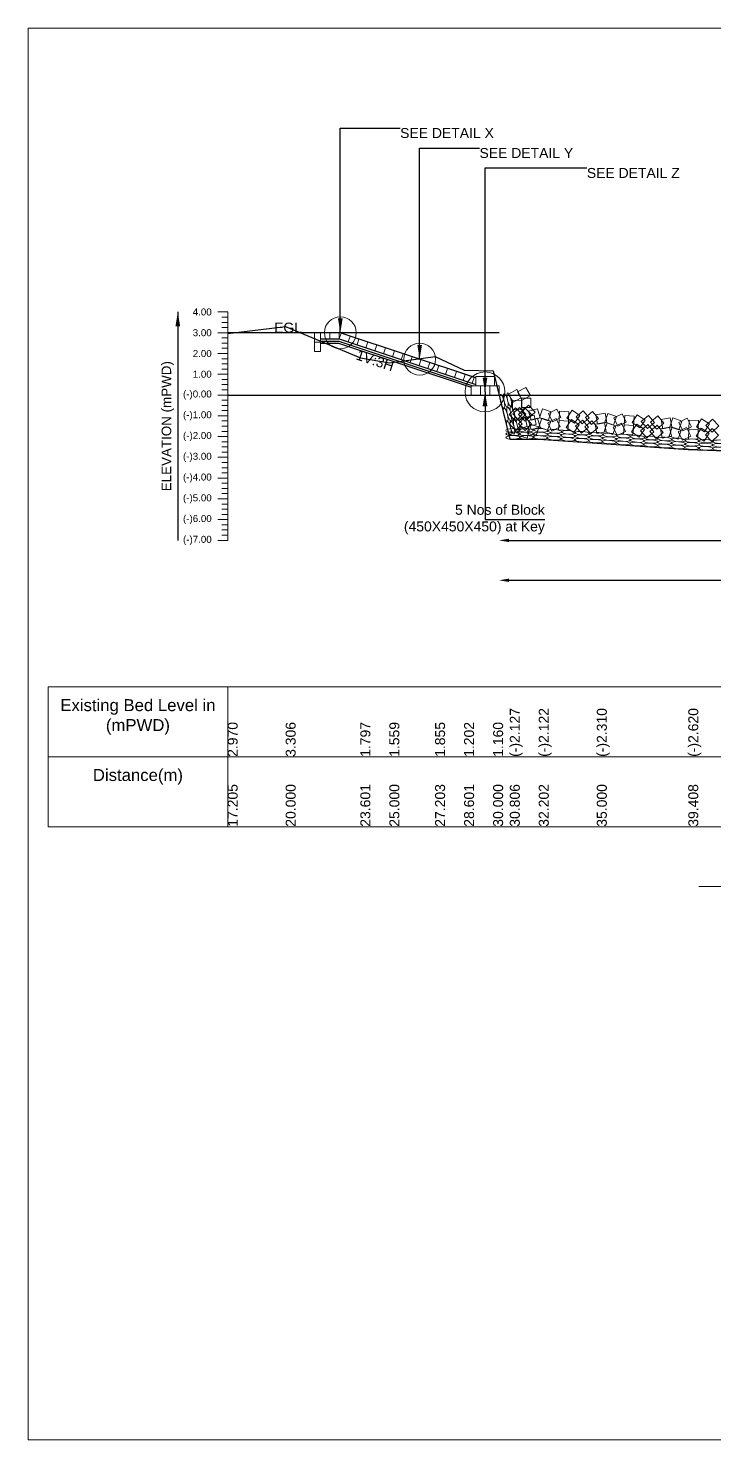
# Model space of a CAD drawing. Header units: inches. Extents: x 89000 to 380017, y -7071 to 0.
# Drawn here: x 145000 to 148437, y -7071 to 0 of the extents above; entities that cross this region are included whole.
import ezdxf

# ---------------------------------------------------------------- set-up
doc = ezdxf.new("R2010")
doc.units = ezdxf.units.IN
doc.header["$LTSCALE"] = 7
doc.header["$MEASUREMENT"] = 0
for name, color, linetype, lineweight in [('Cross section Data Border', 7, 'Continuous', 9), ('Cross Section Labels', 7, 'Continuous', 9), ('Existing_Bed_Level for Xsection', 7, 'Continuous', 25), ('Long Section Labels', 7, 'Continuous', 9)]:
    doc.layers.add(name, color=color, linetype=linetype, lineweight=lineweight)
doc.styles.get("Standard").update_dxf_attribs({"font": 'arial.ttf'})
doc.dimstyles.new('Appron Lebeling Style', dxfattribs={"dimtxt": 50, "dimasz": 50, "dimexe": 0.18, "dimexo": 0.0625, "dimgap": 0.09, "dimtad": 0, "dimtih": 1, "dimtoh": 1, "dimdec": 4, "dimzin": 0, "dimdsep": 46, "dimtxsty": 'Standard', "dimcen": 0.09, "dimse1": 1, "dimse2": 1, "dimadec": 0, "dimazin": 0, "dimtfac": 1, "dimtdec": 4, "dimtofl": 0, "dimtmove": 0, "dimatfit": 3, "dimfxl": 1, "dimtolj": 1, "dimtzin": 0, "dimarcsym": 0})
doc.dimstyles.get("Standard").update_dxf_attribs({"dimtxt": 0.18, "dimasz": 0.18, "dimexe": 0.18, "dimexo": 0.0625, "dimgap": 0.09, "dimtad": 0, "dimtih": 1, "dimtoh": 1, "dimdec": 4, "dimzin": 0, "dimdsep": 46, "dimtxsty": 'Standard', "dimcen": 0.09, "dimadec": 0, "dimazin": 0, "dimtfac": 1, "dimtdec": 4, "dimtofl": 0, "dimtmove": 0, "dimatfit": 3, "dimfxl": 1, "dimtolj": 1, "dimtzin": 0, "dimarcsym": 0})

# ---------------------------------------------------------------- blocks, each defined once
blk = doc.blocks.new('*D5')
at = {"layer": 'Cross Section Labels', "color": 0, "lineweight": -2, "transparency": 16777216}
for p, q in [((147410.3, -2565.5), (149526.9, -2565.5)), ((151890.8, -2565.5), (149774.1, -2565.5))]:
    blk.add_line(p, q, dxfattribs=at)
at = {"layer": 'Cross Section Labels', "color": 0, "transparency": 16777216}
for points in [[(147410.3, -2557.2), (147410.3, -2573.9), (147360.3, -2565.5)], [(151890.8, -2557.2), (151890.8, -2573.9), (151940.8, -2565.5)]]:
    blk.add_solid(points, dxfattribs=at)
at = {"layer": 'Defpoints', "color": 0, "transparency": 16777216}
for p in [(147360.3, -1837.5), (151940.8, -2247.9), (151940.8, -2565.5)]:
    blk.add_point(p, dxfattribs=at)
at = {"layer": 'Cross Section Labels', "color": 0, "transparency": 16777216, "insert": (149650.5, -2565.5), "char_height": 50, "attachment_point": 5}
blk.add_mtext('\\A1;48.00 m', dxfattribs=at)
blk = doc.blocks.new('*D6')
at = {"layer": 'Cross Section Labels', "color": 0, "lineweight": -2, "transparency": 16777216}
for p, q in [((147410.3, -2765.5), (149294.9, -2765.5)), ((151890.8, -2765.5), (150006.1, -2765.5))]:
    blk.add_line(p, q, dxfattribs=at)
at = {"layer": 'Cross Section Labels', "color": 0, "transparency": 16777216}
for points in [[(147410.3, -2757.2), (147410.3, -2773.9), (147360.3, -2765.5)], [(151890.8, -2757.2), (151890.8, -2773.9), (151940.8, -2765.5)]]:
    blk.add_solid(points, dxfattribs=at)
at = {"layer": 'Defpoints', "color": 0, "transparency": 16777216}
for p in [(147360.3, -1837.5), (151940.8, -2247.9), (151940.8, -2765.5)]:
    blk.add_point(p, dxfattribs=at)
at = {"layer": 'Cross Section Labels', "color": 0, "transparency": 16777216, "insert": (149650.5, -2765.5), "char_height": 50, "attachment_point": 5}
blk.add_mtext('\\A1;Block @24.00 m³/m ^JGoo Bag @24.00 m³/m ', dxfattribs=at)

msp = doc.modelspace()

# ---------------------------------------------------------------- linework, layer by layer
at = {"layer": 'Cross section Data Border'}
msp.add_lwpolyline([(145100, -3300), (154947.2722, -3300), (154947.2722, -4000), (145100, -4000)], close=True, dxfattribs=at)
for points in [[(146000, -3300), (146000, -4000)], [(145100, -3650), (154947.2722, -3650)]]:
    msp.add_lwpolyline(points, dxfattribs=at)
at = {"layer": 'Cross Section Labels'}
msp.add_lwpolyline([(145000, 0), (155000, 0), (155000, -7071), (145000, -7071)], close=True, dxfattribs=at)
msp.add_lwpolyline([(148362, -4300), (150000, -4300), (151638, -4300)], dxfattribs=at)
for centre, radius in [((146564.69255, -1525.52), 80), ((146962.49255, -1658.12), 80), ((147290.09255, -1821.92), 100)]:
    msp.add_circle(centre, radius, dxfattribs=at)
at = {"layer": 'Existing_Bed_Level for Xsection'}
for points in [[(146000, -1528.64), (146290.71634, -1493.696), (146665.20448, -1650.632), (146810.71634, -1675.384), (147039.82221, -1644.6), (147185.18907, -1712.512), (147330.71634, -1716.88), (147414.52408, -2058.728), (147559.77472, -2058.208), (147850.71634, -2077.76), (148309.16093, -2110), (148829.06583, -2128.408)], [(147360.29255, -1525.52), (146000, -1525.52)], [(147243.29255, -1751.72), (146569.49579, -1527.12108), (146564.69255, -1525.52), (146559.62948, -1525.52), (146466.02948, -1525.52)], [(146466.02948, -1556.72), (146559.62948, -1556.72), (147243.29255, -1784.60769)], [(146466.02948, -1567.12), (146557.94179, -1567.12), (147228.74179, -1790.72)], [(146466.02948, -1577.52), (146556.25411, -1577.52), (147219.89255, -1798.73281)], [(146000, -1837.52), (153991.6938, -1837.52)]]:
    msp.add_lwpolyline(points, dxfattribs=at)
at = {"layer": 'Long Section Labels'}
for points in [[(146000, -1421.52), (145950, -1421.52)], [(146000, -1447.52), (145970, -1447.52)], [(146000, -1473.52), (145970, -1473.52)], [(146000, -2565.52), (146000, -2461.52), (146000, -2357.52), (146000, -2253.52), (146000, -2149.52), (146000, -2045.52), (146000, -1941.52), (146000, -1837.52), (146000, -1733.52), (146000, -1629.52), (146000, -1525.52), (146000, -1421.52)], [(146000, -1525.52), (145950, -1525.52)], [(146000, -1499.52), (145970, -1499.52)], [(146000, -1551.52), (145970, -1551.52)], [(146000, -1577.52), (145970, -1577.52)], [(146000, -1603.52), (145970, -1603.52)], [(146000, -1629.52), (145950, -1629.52)], [(146000, -1655.52), (145970, -1655.52)], [(146000, -1681.52), (145970, -1681.52)], [(146000, -1733.52), (145950, -1733.52)], [(146000, -1707.52), (145970, -1707.52)], [(146000, -1759.52), (145970, -1759.52)], [(146000, -1837.52), (145950, -1837.52)], [(146000, -1785.52), (145970, -1785.52)], [(146000, -1811.52), (145970, -1811.52)], [(146000, -1863.52), (145970, -1863.52)], [(146000, -1889.52), (145970, -1889.52)], [(146000, -1941.52), (145950, -1941.52)], [(146000, -1915.52), (145970, -1915.52)], [(146000, -1967.52), (145970, -1967.52)], [(146000, -2045.52), (145950, -2045.52)], [(146000, -1993.52), (145970, -1993.52)], [(146000, -2019.52), (145970, -2019.52)], [(146000, -2071.52), (145970, -2071.52)], [(146000, -2097.52), (145970, -2097.52)], [(146000, -2149.52), (145950, -2149.52)], [(146000, -2123.52), (145970, -2123.52)], [(146000, -2175.52), (145970, -2175.52)], [(146000, -2253.52), (145950, -2253.52)], [(146000, -2201.52), (145970, -2201.52)], [(146000, -2227.52), (145970, -2227.52)], [(146000, -2279.52), (145970, -2279.52)], [(146000, -2305.52), (145970, -2305.52)], [(146000, -2331.52), (145970, -2331.52)], [(146000, -2357.52), (145950, -2357.52)], [(146000, -2383.52), (145970, -2383.52)], [(146000, -2461.52), (145950, -2461.52)], [(146000, -2409.52), (145970, -2409.52)], [(146000, -2435.52), (145970, -2435.52)], [(146000, -2487.52), (145970, -2487.52)], [(146000, -2513.52), (145970, -2513.52)], [(146000, -2539.52), (145970, -2539.52)], [(146000, -2565.52), (145950, -2565.52)]]:
    msp.add_lwpolyline(points, dxfattribs=at)
for points in [[(146466.02948, -1525.52), (146434.82948, -1525.52), (146434.82948, -1572.32), (146466.02948, -1572.32)], [(146512.82948, -1525.52), (146466.02948, -1525.52), (146466.02948, -1556.72), (146512.82948, -1556.72)], [(146559.62948, -1525.52), (146512.82948, -1525.52), (146512.82948, -1556.72), (146559.62948, -1556.72)], [(146613.89417, -1541.92054), (146569.49579, -1527.12108), (146559.62948, -1556.72), (146604.02786, -1571.51946)], [(146658.29255, -1556.72), (146613.89417, -1541.92054), (146604.02786, -1571.51946), (146648.42624, -1586.31892)], [(146466.02948, -1572.32), (146434.82948, -1572.32), (146434.82948, -1619.12), (146466.02948, -1619.12)], [(146702.69092, -1571.51946), (146658.29255, -1556.72), (146648.42624, -1586.31892), (146692.82462, -1601.11838)], [(146747.0893, -1586.31892), (146702.69092, -1571.51946), (146692.82462, -1601.11838), (146737.223, -1615.91784)], [(146791.48768, -1601.11838), (146747.0893, -1586.31892), (146737.223, -1615.91784), (146781.62137, -1630.7173)], [(146835.88606, -1615.91784), (146791.48768, -1601.11838), (146781.62137, -1630.7173), (146826.01975, -1645.51676)], [(146880.28444, -1630.7173), (146835.88606, -1615.91784), (146826.01975, -1645.51676), (146870.41813, -1660.31622)], [(146924.68282, -1645.51676), (146880.28444, -1630.7173), (146870.41813, -1660.31622), (146914.81651, -1675.11568)], [(146969.08119, -1660.31622), (146924.68282, -1645.51676), (146914.81651, -1675.11568), (146959.21489, -1689.91514)], [(147013.47957, -1675.11568), (146969.08119, -1660.31622), (146959.21489, -1689.91514), (147003.61327, -1704.71459)], [(147057.87795, -1689.91514), (147013.47957, -1675.11568), (147003.61327, -1704.71459), (147048.01164, -1719.51405)], [(147102.27633, -1704.71459), (147057.87795, -1689.91514), (147048.01164, -1719.51405), (147092.41002, -1734.31351)], [(147146.67471, -1719.51405), (147102.27633, -1704.71459), (147092.41002, -1734.31351), (147136.8084, -1749.11297)], [(147191.07309, -1734.31351), (147146.67471, -1719.51405), (147136.8084, -1749.11297), (147181.20678, -1763.91243)], [(147235.47146, -1749.11297), (147191.07309, -1734.31351), (147181.20678, -1763.91243), (147225.60516, -1778.71189)], [(147290.09255, -1743.92), (147243.29255, -1743.92), (147243.29255, -1790.72), (147290.09255, -1790.72)], [(147336.89255, -1743.92), (147290.09255, -1743.92), (147290.09255, -1790.72), (147336.89255, -1790.72)], [(147266.69255, -1790.72), (147219.89255, -1790.72), (147219.89255, -1837.52), (147266.69255, -1837.52)], [(147313.49255, -1790.72), (147266.69255, -1790.72), (147266.69255, -1837.52), (147313.49255, -1837.52)], [(147360.29255, -1790.72), (147313.49255, -1790.72), (147313.49255, -1837.52), (147360.29255, -1837.52)], [(147471.8822, -1851.28592), (147449.3458, -1810.26945), (147408.32933, -1832.80585), (147430.86573, -1873.82231)], [(147517.33615, -1840.14239), (147494.79975, -1799.12592), (147453.78328, -1821.66232), (147476.31968, -1862.67879)], [(147443.61867, -1902.29024), (147410.63153, -1935.48797), (147443.82926, -1968.4751), (147476.81639, -1935.27738)], [(147474.13889, -1911.39934), (147475.1488, -1864.61024), (147428.3597, -1863.60032), (147427.34979, -1910.38943)], [(147495.47743, -1933.68107), (147463.12011, -1899.86918), (147429.30822, -1932.2265), (147461.66553, -1966.03839)], [(147523.616, -1935.08348), (147490.39201, -1902.12279), (147457.43133, -1935.34678), (147490.65531, -1968.30747)], [(147519.59284, -1900.25581), (147520.60275, -1853.46671), (147473.81365, -1852.4568), (147472.80374, -1899.2459)], [(147540.93138, -1922.53755), (147508.57406, -1888.72565), (147474.76217, -1921.08297), (147507.11948, -1954.89486)], [(147553.76119, -1906.32621), (147508.60198, -1918.60975), (147520.88553, -1963.76897), (147566.04474, -1951.48542)], [(147622.47894, -1922.32605), (147578.19055, -1907.20062), (147563.06512, -1951.48901), (147607.35351, -1966.61444)], [(147650.17447, -1908.73317), (147608.15435, -1929.33776), (147628.75894, -1971.35789), (147670.77906, -1950.75329)], [(147443.78621, -1949.08994), (147410.79908, -1982.28767), (147443.9968, -2015.2748), (147476.98394, -1982.07708)], [(147501.83509, -1995.56295), (147490.69156, -1950.109), (147445.23761, -1961.25253), (147456.38114, -2006.70648)], [(147523.78354, -1981.88318), (147490.55956, -1948.92249), (147457.59887, -1982.14648), (147490.82285, -2015.10717)], [(147547.28904, -1984.41942), (147536.14551, -1938.96547), (147490.69156, -1950.109), (147501.83509, -1995.56295)], [(147553.92874, -1953.12591), (147508.76953, -1965.40945), (147521.05307, -2010.56867), (147566.21229, -1998.28512)], [(147619.34094, -1969.02073), (147575.05255, -1953.8953), (147559.92712, -1998.18368), (147604.21551, -2013.30912)], [(147647.03647, -1955.42785), (147605.01635, -1976.03244), (147625.62094, -2018.05256), (147667.64107, -1997.44797)], [(147707.93972, -1968.09986), (147661.24504, -1964.96186), (147658.10705, -2011.65654), (147704.80172, -2014.79454)], [(147711.07772, -1921.40518), (147664.38304, -1918.26719), (147661.24504, -1964.96186), (147707.93972, -1968.09986)], [(147762.18158, -1986.59434), (147723.2962, -1960.55269), (147697.25455, -1999.43807), (147736.13993, -2025.47971)], [(147765.31957, -1939.89966), (147726.4342, -1913.85801), (147700.39255, -1952.74339), (147739.27793, -1978.78504)], [(147778.64479, -1963.13696), (147743.3955, -1993.92215), (147774.18069, -2029.17144), (147809.42998, -1998.38625)], [(147781.78279, -1916.44228), (147746.5335, -1947.22748), (147777.31869, -1982.47676), (147812.56798, -1951.69157)], [(147856.12642, -2001.49795), (147825.31317, -1966.27319), (147790.08841, -1997.08644), (147820.90167, -2032.3112)], [(147859.26442, -1954.80327), (147828.45117, -1919.57852), (147793.22641, -1950.39177), (147824.03966, -1985.61652)], [(147888.5466, -1975.05848), (147842.60471, -1983.97936), (147851.52559, -2029.92126), (147897.46749, -2021.00038)], [(147891.82969, -1928.37378), (147845.8878, -1937.29466), (147854.80868, -1983.23656), (147900.75058, -1974.31567)], [(147946.47288, -1991.28387), (147902.23171, -1976.02088), (147886.96872, -2020.26205), (147931.20989, -2035.52504)], [(147949.75597, -1944.59917), (147905.5148, -1929.33618), (147890.25181, -1973.57735), (147934.49298, -1988.84034)], [(147974.21052, -1977.77712), (147932.12657, -1998.25103), (147952.60048, -2040.33498), (147994.68443, -2019.86107)], [(147977.49361, -1931.09242), (147935.40966, -1951.56633), (147955.88357, -1993.65028), (147997.96752, -1973.17637)], [(148038.35719, -1943.95363), (147991.67248, -1940.67054), (147988.38939, -1987.35524), (148035.0741, -1990.63833)], [(148092.5413, -1962.61658), (148053.73704, -1936.45422), (148027.57468, -1975.25848), (148066.37894, -2001.42084)], [(148109.07733, -1939.21048), (148073.73255, -1969.88598), (148104.40805, -2005.23076), (148139.75283, -1974.55526)], [(148186.43938, -1977.81206), (148155.73575, -1942.49172), (148120.4154, -1973.19536), (148151.11904, -2008.5157)], [(148218.6226, -1951.35541), (148172.6807, -1960.27629), (148181.60159, -2006.21819), (148227.54349, -1997.2973)], [(148276.54888, -1967.5808), (148232.3077, -1952.31781), (148217.04472, -1996.55898), (148261.28589, -2011.82197)], [(148304.28651, -1954.07405), (148262.20256, -1974.54796), (148282.67648, -2016.63191), (148324.76043, -1996.15799)], [(148360.13602, -1965.07296), (148313.36532, -1963.41698), (148311.70934, -2010.18767), (148358.48003, -2011.84365)], [(148414.93696, -1981.83842), (148375.24549, -1957.04271), (148350.44978, -1996.73418), (148390.14125, -2021.52989)], [(148430.64819, -1957.87088), (148396.39266, -1989.75816), (148428.27994, -2024.01369), (148462.53547, -1992.12641)], [(147500.62706, -2052.85837), (147513.67655, -2007.9145), (147468.73269, -1994.86501), (147455.6832, -2039.80888)], [(147546.08102, -2041.71484), (147559.13051, -1996.77097), (147514.18664, -1983.72149), (147501.13715, -2028.66535)], [(148035.0741, -1990.63833), (147988.38939, -1987.35524), (147985.10631, -2034.03995), (148031.79101, -2037.32304)], [(148089.25821, -2009.30128), (148050.45395, -1983.13892), (148024.29159, -2021.94318), (148063.09585, -2048.10554)], [(148105.79424, -1985.89518), (148070.44946, -2016.57068), (148101.12496, -2051.91546), (148136.46974, -2021.23996)], [(148183.15629, -2024.49676), (148152.45266, -1989.17642), (148117.13231, -2019.88006), (148147.83595, -2055.2004)], [(148215.33951, -1998.04011), (148169.39761, -2006.96099), (148178.3185, -2052.90289), (148224.2604, -2043.982)], [(148273.26579, -2014.2655), (148229.02461, -1999.00251), (148213.76163, -2043.24368), (148258.0028, -2058.50667)], [(148301.00342, -2000.75875), (148258.91947, -2021.23266), (148279.39339, -2063.31661), (148321.47734, -2042.8427)], [(148358.48003, -2011.84365), (148311.70934, -2010.18767), (148310.05335, -2056.95836), (148356.82404, -2058.61435)], [(148413.28097, -2028.60911), (148373.5895, -2003.8134), (148348.79379, -2043.50487), (148388.48526, -2068.30058)], [(148428.9922, -2004.64157), (148394.73667, -2036.52885), (148426.62395, -2070.78438), (148460.87948, -2038.89711)]]:
    msp.add_lwpolyline(points, close=True, dxfattribs=at)
for centre, major_axis in [((147377.11955, -1869.03083), (8.24126, -33.61572)), ((147394.29104, -1864.82106), (8.24126, -33.61572)), ((147411.46254, -1860.61128), (8.24126, -33.61572)), ((147393.60207, -1936.26228), (8.24126, -33.61572)), ((147410.77356, -1932.0525), (8.24126, -33.61572)), ((147427.94505, -1927.84273), (8.24126, -33.61572)), ((147410.08458, -2003.49373), (8.24126, -33.61572)), ((147427.25608, -1999.28395), (8.24126, -33.61572)), ((147444.42757, -1995.07417), (8.24126, -33.61572)), ((147428.88542, -2014.4763), (34.61098, 0.12391)), ((147428.94872, -2032.15619), (34.61098, 0.12391)), ((147429.01201, -2049.83608), (34.61098, 0.12391)), ((147498.10738, -2014.22849), (34.61098, 0.12391)), ((147498.17067, -2031.90837), (34.61098, 0.12391)), ((147498.23397, -2049.58826), (34.61098, 0.12391)), ((147568.06299, -2049.90505), (34.53331, -2.32072)), ((147569.24846, -2032.26484), (34.53331, -2.32072)), ((147570.43393, -2014.62463), (34.53331, -2.32072)), ((147637.12961, -2054.5465), (34.53331, -2.32072)), ((147638.31508, -2036.90629), (34.53331, -2.32072)), ((147639.50054, -2019.26608), (34.53331, -2.32072)), ((147706.19623, -2059.18795), (34.53331, -2.32072)), ((147707.3817, -2041.54774), (34.53331, -2.32072)), ((147708.56716, -2023.90753), (34.53331, -2.32072)), ((147776.44831, -2046.18919), (34.53331, -2.32072)), ((147777.63378, -2028.54898), (34.53331, -2.32072)), ((147845.51493, -2050.83064), (34.53331, -2.32072)), ((147846.7004, -2033.19042), (34.53331, -2.32072)), ((147914.6505, -2055.67066), (34.52593, -2.42803)), ((147915.89078, -2038.03421), (34.52593, -2.42803)), ((147983.70236, -2060.52671), (34.52593, -2.42803)), ((147984.94264, -2042.89027), (34.52593, -2.42803)), ((148053.9945, -2047.74632), (34.52593, -2.42803)), ((148123.04636, -2052.60238), (34.52593, -2.42803)), ((148192.09822, -2057.45843), (34.52593, -2.42803)), ((147775.26285, -2063.8294), (34.53331, -2.32072)), ((147844.32946, -2068.47085), (34.53331, -2.32072)), ((147913.41022, -2073.3071), (34.52593, -2.42803)), ((147982.46208, -2078.16315), (34.52593, -2.42803)), ((148051.51394, -2083.01921), (34.52593, -2.42803)), ((148052.75422, -2065.38277), (34.52593, -2.42803)), ((148120.5658, -2087.87526), (34.52593, -2.42803)), ((148121.80608, -2070.23882), (34.52593, -2.42803)), ((148189.61766, -2092.73132), (34.52593, -2.42803)), ((148190.85794, -2075.09487), (34.52593, -2.42803)), ((148258.66952, -2097.58737), (34.52593, -2.42803)), ((148259.9098, -2079.95093), (34.52593, -2.42803)), ((148261.15008, -2062.31449), (34.52593, -2.42803)), ((148327.44709, -2101.80191), (34.58953, -1.22469)), ((148328.07268, -2084.13298), (34.58953, -1.22469)), ((148328.69828, -2066.46405), (34.58953, -1.22469)), ((148396.62614, -2104.2513), (34.58953, -1.22469)), ((148397.25173, -2086.58237), (34.58953, -1.22469)), ((148397.87733, -2068.91344), (34.58953, -1.22469)), ((148465.80519, -2106.70068), (34.58953, -1.22469)), ((148466.43078, -2089.03175), (34.58953, -1.22469)), ((148467.05638, -2071.36283), (34.58953, -1.22469))]:
    msp.add_ellipse(centre, major_axis=major_axis, ratio=0.255, dxfattribs=at)

# ---------------------------------------------------------------- texts
at = {"layer": 'Cross section Data Border', "char_height": 60, "width": 800, "attachment_point": 5}
for s, insert in [('Existing Bed Level in (mPWD)', (145550, -3450)), ('Distance(m)', (145550, -3750))]:
    msp.add_mtext(s, dxfattribs=dict(at, insert=insert))
at = {"layer": 'Cross Section Labels', "char_height": 50}
for s, insert, attachment_point in [('SEE DETAIL X', (146864.69255, -500), 1), ('SEE DETAIL Y', (147262.49255, -600), 1), ('SEE DETAIL Z', (147800.69255, -700), 1), ('EGL', (146372.42948, -1525.52), 9), ('5 Nos of Block ^J(450X450X450) at Key', (147590.09255, -2461.52), 6)]:
    msp.add_mtext(s, dxfattribs=dict(at, insert=insert, attachment_point=attachment_point))
at = {"layer": 'Cross Section Labels', "insert": (146747.1487, -1641.15153), "char_height": 50, "attachment_point": 2, "rotation": 341.565051177}
msp.add_mtext('1V:3H', dxfattribs=at)
at = {"layer": 'Long Section Labels', "char_height": 35, "attachment_point": 6}
for s, insert in [('4.00', (145920, -1421.52)), ('3.00', (145920, -1525.52)), ('2.00', (145920, -1629.52)), ('1.00', (145920, -1733.52)), ('(-)0.00', (145920, -1837.52)), ('(-)1.00', (145920, -1941.52)), ('(-)2.00', (145920, -2045.52)), ('(-)3.00', (145920, -2149.52)), ('(-)4.00', (145920, -2253.52)), ('(-)5.00', (145920, -2357.52)), ('(-)6.00', (145920, -2461.52)), ('(-)7.00', (145920, -2565.52))]:
    msp.add_mtext(s, dxfattribs=dict(at, insert=insert))
at = {"layer": 'Long Section Labels', "rotation": 90}
for s, insert, char_height, attachment_point in [('ELEVATION (mPWD)', (145700, -1993.52), 48, 5), ('(-)2.127', (147414.52408, -3650), 50, 1), ('(-)2.122', (147559.77472, -3650), 50, 1), ('(-)2.310', (147850.71634, -3650), 50, 1), ('(-)2.620', (148309.16093, -3650), 50, 1), ('2.970', (146000, -3650), 50, 1), ('3.306', (146290.71634, -3650), 50, 1), ('1.797', (146665.20448, -3650), 50, 1), ('1.559', (146810.71634, -3650), 50, 1), ('1.855', (147039.82221, -3650), 50, 1), ('1.202', (147185.18907, -3650), 50, 1), ('1.160', (147330.71634, -3650), 50, 1), ('17.205', (146000, -4000), 50, 1), ('20.000', (146290.71634, -4000), 50, 1), ('23.601', (146665.20448, -4000), 50, 1), ('25.000', (146810.71634, -4000), 50, 1), ('27.203', (147039.82221, -4000), 50, 1), ('28.601', (147185.18907, -4000), 50, 1), ('30.000', (147330.71634, -4000), 50, 1), ('30.806', (147414.52408, -4000), 50, 1), ('32.202', (147559.77472, -4000), 50, 1), ('35.000', (147850.71634, -4000), 50, 1), ('39.408', (148309.16093, -4000), 50, 1)]:
    msp.add_mtext(s, dxfattribs=dict(at, insert=insert, char_height=char_height, attachment_point=attachment_point))

# ---------------------------------------------------------------- dimensions: what is measured, and where the dimension line sits
at = {"layer": 'Cross Section Labels'}
for base, text, picture, middle in [((151940.75226, -2565.52), '48.00 m', '*D5', (149650.5224, -2565.52)), ((151940.75226, -2765.52), 'Block @24.00 m³/m ^JGoo Bag @24.00 m³/m ', '*D6', (149650.5224, -2765.52))]:
    dim = msp.add_linear_dim(base=base, p1=(147360.29255, -1837.52), p2=(151940.75226, -2247.90119), text=text, dimstyle='Appron Lebeling Style', dxfattribs=at)
    dim.commit()
    dim.dimension.update_dxf_attribs({"geometry": picture, "text_midpoint": middle})

# ---------------------------------------------------------------- leaders
at = {"layer": 'Cross Section Labels', "annotation_type": 0, "has_hookline": 1}
for points, hookline_direction, text_width in [([(146564.69255, -1525.52), (146564.69255, -500), (146864.60255, -500)], 0, 466.13233), ([(146962.49255, -1658.12), (146962.49255, -600), (147262.40255, -600)], 0, 466.03001), ([(147290.09255, -1821.92), (147290.09255, -700), (147800.60255, -700)], 0, 460.91405), ([(147290.09255, -1821.92), (147290.09255, -2461.52), (147590.18255, -2461.52)], 1, 701.90996)]:
    msp.add_leader(points, dimstyle='Standard', override={"dimasz": 72}, dxfattribs=dict(at, hookline_direction=hookline_direction, text_width=text_width))
at = {"layer": 'Long Section Labels'}
msp.add_leader([(145750, -1421.52), (145750, -2565.52)], dimstyle='Standard', override={"dimasz": 72}, dxfattribs=at)

doc.saveas('drawing.dxf')
